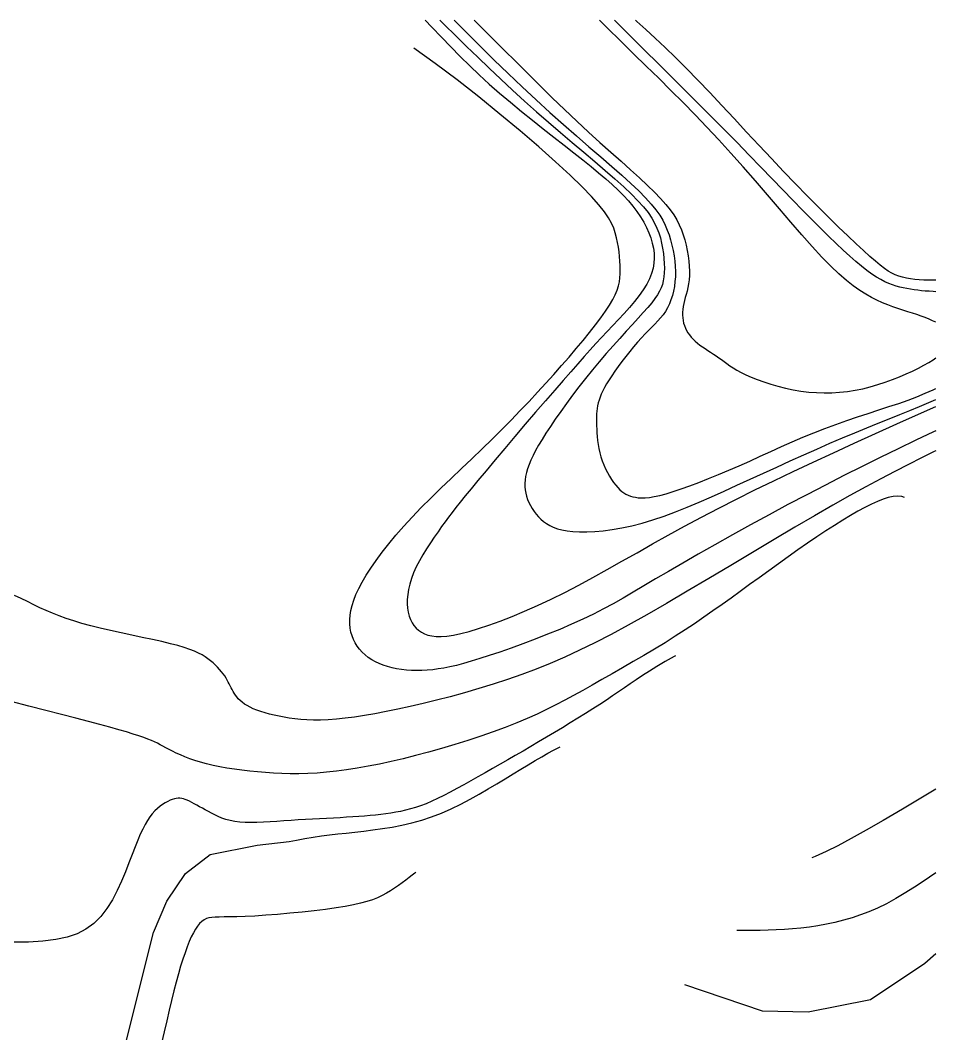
# Model space of a CAD drawing. Header units: metres. Extents: x 241192 to 243928, y 277833 to 281309.
# Drawn here: x 243860.5 to 243928.1, y 281234.3 to 281309.2 of the extents above; entities that cross this region are included whole.
import ezdxf

# ---------------------------------------------------------------- set-up
doc = ezdxf.new("R2010")
doc.units = ezdxf.units.M
doc.layers.add('TERRAIN_CONTOUR_1M', color=3, linetype='Continuous')
doc.layers.add('TERRAIN_CONTOUR_5M_SUPPLEMENT', color=4, linetype='Continuous')

msp = doc.modelspace()

# ---------------------------------------------------------------- linework, layer by layer
at = {"layer": 'TERRAIN_CONTOUR_1M'}
for points in [[(243891.531, 281309.185, 19), (243891.873, 281308.845, 19), (243892.671, 281308.056, 19), (243893.487, 281307.257, 19), (243894.319, 281306.451, 19), (243895.166, 281305.641, 19), (243896.025, 281304.831, 19), (243896.894, 281304.023, 19), (243897.77, 281303.223, 19), (243898.651, 281302.432, 19), (243899.534, 281301.654, 19), (243900.417, 281300.892, 19), (243901.288, 281300.151, 19), (243902.138, 281299.435, 19), (243902.954, 281298.746, 19), (243903.726, 281298.089, 19), (243904.442, 281297.467, 19), (243905.091, 281296.885, 19), (243905.663, 281296.347, 19), (243906.148, 281295.853, 19), (243906.553, 281295.399, 19), (243906.887, 281294.978, 19), (243907.159, 281294.582, 19), (243907.377, 281294.205, 19), (243907.55, 281293.838, 19), (243907.688, 281293.475, 19), (243907.8, 281293.109, 19), (243907.892, 281292.735, 19), (243907.967, 281292.354, 19), (243908.025, 281291.973, 19), (243908.065, 281291.596, 19), (243908.089, 281291.228, 19), (243908.095, 281290.874, 19), (243908.086, 281290.539, 19), (243908.06, 281290.228, 19), (243908.016, 281289.943, 19), (243907.952, 281289.678, 19), (243907.863, 281289.423, 19), (243907.744, 281289.169, 19), (243907.59, 281288.907, 19), (243907.396, 281288.629, 19), (243907.159, 281288.324, 19), (243906.874, 281287.984, 19), (243906.537, 281287.601, 19), (243906.155, 281287.177, 19), (243905.734, 281286.716, 19), (243905.28, 281286.221, 19), (243904.802, 281285.696, 19), (243904.306, 281285.143, 19), (243903.799, 281284.567, 19), (243903.289, 281283.971, 19), (243902.781, 281283.359, 19), (243902.281, 281282.738, 19), (243901.792, 281282.113, 19), (243901.32, 281281.493, 19), (243900.869, 281280.885, 19), (243900.443, 281280.294, 19), (243900.046, 281279.728, 19), (243899.683, 281279.194, 19), (243899.357, 281278.698, 19), (243899.067, 281278.237, 19), (243898.812, 281277.809, 19), (243898.59, 281277.412, 19), (243898.399, 281277.042, 19), (243898.237, 281276.696, 19), (243898.103, 281276.372, 19), (243897.995, 281276.067, 19), (243897.911, 281275.777, 19), (243897.85, 281275.502, 19), (243897.811, 281275.238, 19), (243897.794, 281274.985, 19), (243897.797, 281274.739, 19), (243897.82, 281274.5, 19), (243897.862, 281274.266, 19), (243897.923, 281274.034, 19), (243898, 281273.804, 19), (243898.095, 281273.576, 19), (243898.205, 281273.351, 19), (243898.331, 281273.132, 19), (243898.472, 281272.92, 19), (243898.628, 281272.715, 19), (243898.797, 281272.521, 19), (243898.98, 281272.338, 19), (243899.176, 281272.167, 19), (243899.391, 281272.011, 19), (243899.628, 281271.869, 19), (243899.894, 281271.744, 19), (243900.194, 281271.636, 19), (243900.533, 281271.547, 19), (243900.916, 281271.477, 19), (243901.349, 281271.428, 19), (243901.834, 281271.402, 19), (243902.371, 281271.4, 19), (243902.955, 281271.425, 19), (243903.583, 281271.48, 19), (243904.251, 281271.568, 19), (243904.956, 281271.69, 19), (243905.693, 281271.85, 19), (243906.459, 281272.05, 19), (243907.252, 281272.292, 19), (243908.069, 281272.572, 19), (243908.91, 281272.887, 19), (243909.775, 281273.233, 19), (243910.662, 281273.606, 19), (243911.571, 281274.003, 19), (243912.502, 281274.418, 19), (243913.454, 281274.849, 19), (243914.424, 281275.291, 19), (243915.409, 281275.74, 19), (243916.4, 281276.192, 19), (243917.393, 281276.642, 19), (243918.381, 281277.087, 19), (243919.357, 281277.522, 19), (243920.316, 281277.943, 19), (243921.25, 281278.345, 19), (243922.155, 281278.726, 19), (243923.029, 281279.087, 19), (243923.872, 281279.429, 19), (243924.684, 281279.756, 19), (243925.465, 281280.07, 19), (243926.213, 281280.373, 19), (243926.929, 281280.668, 19), (243927.612, 281280.956, 19), (243928.126, 281281.181, 19)], [(243892.576, 281309.185, 18), (243893.482, 281308.272, 18), (243894.487, 281307.273, 18), (243895.514, 281306.266, 18), (243896.552, 281305.264, 18), (243897.593, 281304.274, 18), (243898.628, 281303.309, 18), (243899.647, 281302.378, 18), (243900.642, 281301.488, 18), (243901.604, 281300.644, 18), (243902.525, 281299.846, 18), (243903.395, 281299.094, 18), (243904.208, 281298.391, 18), (243904.953, 281297.736, 18), (243905.624, 281297.132, 18), (243906.211, 281296.578, 18), (243906.708, 281296.074, 18), (243907.124, 281295.614, 18), (243907.467, 281295.19, 18), (243907.748, 281294.795, 18), (243907.975, 281294.419, 18), (243908.161, 281294.055, 18), (243908.313, 281293.696, 18), (243908.442, 281293.333, 18), (243908.556, 281292.959, 18), (243908.656, 281292.577, 18), (243908.74, 281292.189, 18), (243908.809, 281291.797, 18), (243908.861, 281291.404, 18), (243908.895, 281291.014, 18), (243908.91, 281290.628, 18), (243908.905, 281290.249, 18), (243908.879, 281289.881, 18), (243908.834, 281289.524, 18), (243908.769, 281289.179, 18), (243908.685, 281288.848, 18), (243908.582, 281288.532, 18), (243908.462, 281288.232, 18), (243908.324, 281287.95, 18), (243908.17, 281287.685, 18), (243908, 281287.439, 18), (243907.814, 281287.206, 18), (243907.613, 281286.979, 18), (243907.398, 281286.754, 18), (243907.168, 281286.522, 18), (243906.924, 281286.279, 18), (243906.667, 281286.017, 18), (243906.397, 281285.731, 18), (243906.115, 281285.416, 18), (243905.826, 281285.077, 18), (243905.534, 281284.721, 18), (243905.245, 281284.355, 18), (243904.963, 281283.986, 18), (243904.694, 281283.622, 18), (243904.442, 281283.268, 18), (243904.213, 281282.932, 18), (243904.01, 281282.62, 18), (243903.833, 281282.33, 18), (243903.679, 281282.06, 18), (243903.548, 281281.808, 18), (243903.438, 281281.571, 18), (243903.346, 281281.346, 18), (243903.27, 281281.131, 18), (243903.21, 281280.924, 18), (243903.163, 281280.723, 18), (243903.128, 281280.523, 18), (243903.104, 281280.324, 18), (243903.089, 281280.122, 18), (243903.082, 281279.915, 18), (243903.081, 281279.7, 18), (243903.085, 281279.474, 18), (243903.093, 281279.235, 18), (243903.104, 281278.982, 18), (243903.119, 281278.714, 18), (243903.141, 281278.435, 18), (243903.171, 281278.147, 18), (243903.211, 281277.852, 18), (243903.263, 281277.553, 18), (243903.33, 281277.25, 18), (243903.414, 281276.947, 18), (243903.514, 281276.646, 18), (243903.631, 281276.35, 18), (243903.76, 281276.062, 18), (243903.9, 281275.785, 18), (243904.046, 281275.522, 18), (243904.198, 281275.276, 18), (243904.351, 281275.05, 18), (243904.503, 281274.848, 18), (243904.652, 281274.672, 18), (243904.8, 281274.52, 18), (243904.948, 281274.391, 18), (243905.098, 281274.281, 18), (243905.253, 281274.189, 18), (243905.414, 281274.113, 18), (243905.584, 281274.049, 18), (243905.765, 281273.997, 18), (243905.958, 281273.955, 18), (243906.171, 281273.925, 18), (243906.41, 281273.912, 18), (243906.68, 281273.919, 18), (243906.99, 281273.949, 18), (243907.345, 281274.006, 18), (243907.751, 281274.095, 18), (243908.217, 281274.218, 18), (243908.745, 281274.379, 18), (243909.33, 281274.574, 18), (243909.965, 281274.801, 18), (243910.643, 281275.056, 18), (243911.354, 281275.336, 18), (243912.093, 281275.638, 18), (243912.85, 281275.957, 18), (243913.619, 281276.291, 18), (243914.393, 281276.636, 18), (243915.172, 281276.988, 18), (243915.954, 281277.344, 18), (243916.74, 281277.7, 18), (243917.532, 281278.052, 18), (243918.327, 281278.396, 18), (243919.128, 281278.728, 18), (243919.934, 281279.045, 18), (243920.743, 281279.344, 18), (243921.553, 281279.626, 18), (243922.356, 281279.896, 18), (243923.148, 281280.154, 18), (243923.923, 281280.405, 18), (243924.675, 281280.651, 18), (243925.4, 281280.895, 18), (243926.09, 281281.139, 18), (243926.742, 281281.387, 18), (243927.358, 281281.637, 18), (243927.938, 281281.892, 18), (243928.126, 281281.98, 18)], [(243894.057, 281309.185, 17), (243894.69, 281308.558, 17), (243895.45, 281307.8, 17), (243896.263, 281306.987, 17), (243897.119, 281306.133, 17), (243898.004, 281305.252, 17), (243898.909, 281304.359, 17), (243899.823, 281303.466, 17), (243900.733, 281302.588, 17), (243901.629, 281301.74, 17), (243902.5, 281300.933, 17), (243903.339, 281300.169, 17), (243904.14, 281299.448, 17), (243904.897, 281298.769, 17), (243905.605, 281298.134, 17), (243906.256, 281297.542, 17), (243906.845, 281296.992, 17), (243907.365, 281296.485, 17), (243907.813, 281296.019, 17), (243908.194, 281295.588, 17), (243908.515, 281295.186, 17), (243908.784, 281294.805, 17), (243909.008, 281294.438, 17), (243909.194, 281294.078, 17), (243909.351, 281293.718, 17), (243909.484, 281293.35, 17), (243909.601, 281292.97, 17), (243909.701, 281292.581, 17), (243909.786, 281292.188, 17), (243909.853, 281291.795, 17), (243909.903, 281291.407, 17), (243909.936, 281291.03, 17), (243909.949, 281290.668, 17), (243909.944, 281290.327, 17), (243909.92, 281290.01, 17), (243909.88, 281289.716, 17), (243909.829, 281289.441, 17), (243909.769, 281289.183, 17), (243909.706, 281288.939, 17), (243909.642, 281288.706, 17), (243909.583, 281288.482, 17), (243909.53, 281288.262, 17), (243909.489, 281288.046, 17), (243909.46, 281287.833, 17), (243909.443, 281287.624, 17), (243909.44, 281287.418, 17), (243909.451, 281287.216, 17), (243909.476, 281287.019, 17), (243909.516, 281286.827, 17), (243909.571, 281286.64, 17), (243909.643, 281286.459, 17), (243909.73, 281286.284, 17), (243909.832, 281286.114, 17), (243909.948, 281285.949, 17), (243910.078, 281285.79, 17), (243910.221, 281285.636, 17), (243910.376, 281285.487, 17), (243910.544, 281285.343, 17), (243910.722, 281285.203, 17), (243910.91, 281285.067, 17), (243911.104, 281284.934, 17), (243911.304, 281284.802, 17), (243911.506, 281284.671, 17), (243911.71, 281284.538, 17), (243911.912, 281284.403, 17), (243912.111, 281284.266, 17), (243912.306, 281284.124, 17), (243912.504, 281283.978, 17), (243912.709, 281283.827, 17), (243912.93, 281283.672, 17), (243913.174, 281283.513, 17), (243913.447, 281283.349, 17), (243913.756, 281283.181, 17), (243914.108, 281283.008, 17), (243914.508, 281282.832, 17), (243914.952, 281282.655, 17), (243915.434, 281282.482, 17), (243915.946, 281282.315, 17), (243916.483, 281282.16, 17), (243917.038, 281282.021, 17), (243917.605, 281281.9, 17), (243918.178, 281281.803, 17), (243918.751, 281281.731, 17), (243919.323, 281281.687, 17), (243919.895, 281281.669, 17), (243920.465, 281281.678, 17), (243921.034, 281281.713, 17), (243921.602, 281281.774, 17), (243922.168, 281281.862, 17), (243922.734, 281281.976, 17), (243923.297, 281282.115, 17), (243923.854, 281282.276, 17), (243924.402, 281282.455, 17), (243924.935, 281282.649, 17), (243925.451, 281282.854, 17), (243925.944, 281283.066, 17), (243926.41, 281283.281, 17), (243926.845, 281283.495, 17), (243927.245, 281283.706, 17), (243927.61, 281283.912, 17), (243927.938, 281284.115, 17), (243928.126, 281284.245, 17)], [(243928.126, 281286.878, 17), (243927.896, 281286.994, 17), (243927.631, 281287.112, 17), (243927.347, 281287.226, 17), (243927.046, 281287.337, 17), (243926.73, 281287.445, 17), (243926.401, 281287.552, 17), (243926.059, 281287.659, 17), (243925.705, 281287.772, 17), (243925.34, 281287.891, 17), (243924.965, 281288.021, 17), (243924.581, 281288.166, 17), (243924.188, 281288.326, 17), (243923.788, 281288.507, 17), (243923.379, 281288.712, 17), (243922.957, 281288.951, 17), (243922.513, 281289.235, 17), (243922.041, 281289.574, 17), (243921.534, 281289.979, 17), (243920.985, 281290.461, 17), (243920.386, 281291.031, 17), (243919.731, 281291.7, 17), (243919.016, 281292.473, 17), (243918.246, 281293.336, 17), (243917.432, 281294.271, 17), (243916.582, 281295.26, 17), (243915.706, 281296.283, 17), (243914.813, 281297.321, 17), (243913.912, 281298.355, 17), (243913.013, 281299.368, 17), (243912.123, 281300.345, 17), (243911.24, 281301.288, 17), (243910.358, 281302.207, 17), (243909.475, 281303.11, 17), (243908.584, 281304.004, 17), (243907.681, 281304.898, 17), (243906.763, 281305.799, 17), (243905.824, 281306.717, 17), (243904.863, 281307.655, 17), (243903.889, 281308.606, 17), (243903.297, 281309.185, 17)], [(243928.126, 281289.137, 18), (243927.928, 281289.149, 18), (243927.635, 281289.169, 18), (243927.348, 281289.191, 18), (243927.068, 281289.216, 18), (243926.794, 281289.245, 18), (243926.524, 281289.279, 18), (243926.257, 281289.319, 18), (243925.992, 281289.366, 18), (243925.729, 281289.421, 18), (243925.466, 281289.484, 18), (243925.202, 281289.557, 18), (243924.934, 281289.645, 18), (243924.658, 281289.751, 18), (243924.371, 281289.879, 18), (243924.07, 281290.035, 18), (243923.75, 281290.222, 18), (243923.41, 281290.444, 18), (243923.044, 281290.707, 18), (243922.651, 281291.014, 18), (243922.228, 281291.366, 18), (243921.774, 281291.763, 18), (243921.287, 281292.208, 18), (243920.765, 281292.7, 18), (243920.208, 281293.24, 18), (243919.612, 281293.829, 18), (243918.978, 281294.467, 18), (243918.304, 281295.155, 18), (243917.59, 281295.89, 18), (243916.837, 281296.668, 18), (243916.047, 281297.487, 18), (243915.221, 281298.342, 18), (243914.36, 281299.23, 18), (243913.464, 281300.148, 18), (243912.536, 281301.092, 18), (243911.578, 281302.059, 18), (243910.597, 281303.04, 18), (243909.605, 281304.028, 18), (243908.612, 281305.014, 18), (243907.627, 281305.99, 18), (243906.661, 281306.949, 18), (243905.723, 281307.882, 18), (243904.824, 281308.781, 18), (243904.423, 281309.185, 18)], [(243928.126, 281290.001, 19), (243927.979, 281289.994, 19), (243927.608, 281289.988, 19), (243927.25, 281289.994, 19), (243926.907, 281290.011, 19), (243926.577, 281290.042, 19), (243926.261, 281290.085, 19), (243925.96, 281290.142, 19), (243925.673, 281290.211, 19), (243925.401, 281290.295, 19), (243925.141, 281290.394, 19), (243924.885, 281290.516, 19), (243924.621, 281290.668, 19), (243924.338, 281290.859, 19), (243924.025, 281291.097, 19), (243923.67, 281291.39, 19), (243923.262, 281291.746, 19), (243922.791, 281292.175, 19), (243922.246, 281292.681, 19), (243921.633, 281293.262, 19), (243920.959, 281293.912, 19), (243920.229, 281294.626, 19), (243919.452, 281295.398, 19), (243918.634, 281296.224, 19), (243917.781, 281297.097, 19), (243916.901, 281298.013, 19), (243916, 281298.965, 19), (243915.086, 281299.941, 19), (243914.166, 281300.93, 19), (243913.247, 281301.919, 19), (243912.337, 281302.895, 19), (243911.442, 281303.846, 19), (243910.569, 281304.76, 19), (243909.727, 281305.624, 19), (243908.921, 281306.428, 19), (243908.151, 281307.174, 19), (243907.418, 281307.866, 19), (243906.72, 281308.507, 19), (243906.057, 281309.102, 19), (243905.963, 281309.185, 19)], [(243928.126, 281278.858, 21), (243927.971, 281278.786, 21), (243926.663, 281278.168, 21), (243925.347, 281277.537, 21), (243924.022, 281276.893, 21), (243922.687, 281276.233, 21), (243921.34, 281275.557, 21), (243919.98, 281274.862, 21), (243918.606, 281274.148, 21), (243917.219, 281273.414, 21), (243915.832, 281272.668, 21), (243914.461, 281271.92, 21), (243913.122, 281271.18, 21), (243911.831, 281270.457, 21), (243910.602, 281269.761, 21), (243909.453, 281269.101, 21), (243908.398, 281268.488, 21), (243907.448, 281267.928, 21), (243906.586, 281267.417, 21), (243905.792, 281266.947, 21), (243905.044, 281266.51, 21), (243904.321, 281266.1, 21), (243903.601, 281265.709, 21), (243902.862, 281265.33, 21), (243902.083, 281264.955, 21), (243901.25, 281264.579, 21), (243900.372, 281264.205, 21), (243899.469, 281263.837, 21), (243898.556, 281263.481, 21), (243897.652, 281263.141, 21), (243896.774, 281262.823, 21), (243895.94, 281262.53, 21), (243895.166, 281262.268, 21), (243894.467, 281262.041, 21), (243893.837, 281261.847, 21), (243893.267, 281261.683, 21), (243892.748, 281261.547, 21), (243892.27, 281261.436, 21), (243891.825, 281261.347, 21), (243891.403, 281261.279, 21), (243890.994, 281261.227, 21), (243890.592, 281261.191, 21), (243890.195, 281261.169, 21), (243889.805, 281261.163, 21), (243889.423, 281261.171, 21), (243889.049, 281261.195, 21), (243888.685, 281261.235, 21), (243888.332, 281261.291, 21), (243887.99, 281261.363, 21), (243887.661, 281261.451, 21), (243887.346, 281261.556, 21), (243887.046, 281261.677, 21), (243886.76, 281261.813, 21), (243886.492, 281261.965, 21), (243886.241, 281262.133, 21), (243886.008, 281262.316, 21), (243885.794, 281262.515, 21), (243885.6, 281262.729, 21), (243885.427, 281262.957, 21), (243885.276, 281263.199, 21), (243885.147, 281263.455, 21), (243885.042, 281263.724, 21), (243884.961, 281264.005, 21), (243884.904, 281264.299, 21), (243884.873, 281264.604, 21), (243884.869, 281264.921, 21), (243884.893, 281265.253, 21), (243884.949, 281265.6, 21), (243885.039, 281265.968, 21), (243885.166, 281266.358, 21), (243885.331, 281266.772, 21), (243885.539, 281267.215, 21), (243885.79, 281267.689, 21), (243886.088, 281268.195, 21), (243886.432, 281268.733, 21), (243886.823, 281269.3, 21), (243887.261, 281269.894, 21), (243887.745, 281270.512, 21), (243888.277, 281271.154, 21), (243888.855, 281271.816, 21), (243889.479, 281272.496, 21), (243890.149, 281273.193, 21), (243890.857, 281273.902, 21), (243891.594, 281274.621, 21), (243892.349, 281275.347, 21), (243893.115, 281276.076, 21), (243893.882, 281276.805, 21), (243894.641, 281277.531, 21), (243895.383, 281278.251, 21), (243896.1, 281278.961, 21), (243896.793, 281279.663, 21), (243897.462, 281280.355, 21), (243898.108, 281281.037, 21), (243898.734, 281281.711, 21), (243899.341, 281282.376, 21), (243899.929, 281283.031, 21), (243900.501, 281283.678, 21), (243901.056, 281284.315, 21), (243901.59, 281284.939, 21), (243902.098, 281285.546, 21), (243902.575, 281286.129, 21), (243903.014, 281286.686, 21), (243903.41, 281287.211, 21), (243903.758, 281287.7, 21), (243904.053, 281288.148, 21), (243904.29, 281288.553, 21), (243904.475, 281288.92, 21), (243904.613, 281289.257, 21), (243904.711, 281289.571, 21), (243904.776, 281289.871, 21), (243904.814, 281290.162, 21), (243904.831, 281290.454, 21), (243904.833, 281290.754, 21), (243904.827, 281291.067, 21), (243904.811, 281291.392, 21), (243904.785, 281291.728, 21), (243904.748, 281292.072, 21), (243904.699, 281292.422, 21), (243904.636, 281292.774, 21), (243904.559, 281293.127, 21), (243904.466, 281293.478, 21), (243904.353, 281293.828, 21), (243904.199, 281294.192, 21), (243903.983, 281294.59, 21), (243903.68, 281295.04, 21), (243903.267, 281295.562, 21), (243902.722, 281296.173, 21), (243902.02, 281296.894, 21), (243901.139, 281297.742, 21), (243900.065, 281298.73, 21), (243898.82, 281299.832, 21), (243897.438, 281301.02, 21), (243895.951, 281302.26, 21), (243894.39, 281303.523, 21), (243892.789, 281304.777, 21), (243891.179, 281305.99, 21), (243889.594, 281307.132, 21)], [(243928.126, 281277.378, 22), (243928.021, 281277.327, 22), (243927.08, 281276.861, 22), (243926.115, 281276.377, 22), (243925.117, 281275.865, 22), (243924.072, 281275.318, 22), (243922.968, 281274.726, 22), (243921.793, 281274.082, 22), (243920.535, 281273.375, 22), (243919.183, 281272.598, 22), (243917.73, 281271.747, 22), (243916.196, 281270.837, 22), (243914.609, 281269.889, 22), (243912.994, 281268.922, 22), (243911.378, 281267.958, 22), (243909.788, 281267.015, 22), (243908.25, 281266.115, 22), (243906.79, 281265.277, 22), (243905.429, 281264.517, 22), (243904.158, 281263.833, 22), (243902.962, 281263.216, 22), (243901.826, 281262.659, 22), (243900.736, 281262.154, 22), (243899.675, 281261.694, 22), (243898.629, 281261.27, 22), (243897.582, 281260.875, 22), (243896.525, 281260.504, 22), (243895.46, 281260.153, 22), (243894.394, 281259.825, 22), (243893.336, 281259.517, 22), (243892.293, 281259.232, 22), (243891.272, 281258.968, 22), (243890.281, 281258.726, 22), (243889.328, 281258.505, 22), (243888.419, 281258.306, 22), (243887.554, 281258.129, 22), (243886.733, 281257.974, 22), (243885.956, 281257.841, 22), (243885.223, 281257.729, 22), (243884.534, 281257.64, 22), (243883.887, 281257.572, 22), (243883.282, 281257.527, 22), (243882.72, 281257.503, 22), (243882.195, 281257.499, 22), (243881.706, 281257.513, 22), (243881.248, 281257.543, 22), (243880.817, 281257.587, 22), (243880.409, 281257.643, 22), (243880.022, 281257.709, 22), (243879.65, 281257.782, 22), (243879.292, 281257.862, 22), (243878.949, 281257.947, 22), (243878.621, 281258.038, 22), (243878.311, 281258.134, 22), (243878.021, 281258.235, 22), (243877.752, 281258.341, 22), (243877.507, 281258.453, 22), (243877.287, 281258.569, 22), (243877.093, 281258.691, 22), (243876.923, 281258.816, 22), (243876.774, 281258.945, 22), (243876.645, 281259.077, 22), (243876.532, 281259.211, 22), (243876.432, 281259.346, 22), (243876.344, 281259.483, 22), (243876.264, 281259.62, 22), (243876.19, 281259.757, 22), (243876.12, 281259.895, 22), (243876.05, 281260.033, 22), (243875.98, 281260.173, 22), (243875.906, 281260.315, 22), (243875.826, 281260.46, 22), (243875.737, 281260.609, 22), (243875.638, 281260.761, 22), (243875.527, 281260.918, 22), (243875.403, 281261.079, 22), (243875.266, 281261.241, 22), (243875.117, 281261.403, 22), (243874.956, 281261.565, 22), (243874.783, 281261.725, 22), (243874.598, 281261.881, 22), (243874.402, 281262.032, 22), (243874.193, 281262.178, 22), (243873.964, 281262.319, 22), (243873.704, 281262.456, 22), (243873.406, 281262.592, 22), (243873.058, 281262.727, 22), (243872.653, 281262.864, 22), (243872.181, 281263.003, 22), (243871.632, 281263.147, 22), (243871.002, 281263.296, 22), (243870.304, 281263.451, 22), (243869.558, 281263.61, 22), (243868.781, 281263.774, 22), (243867.993, 281263.942, 22), (243867.212, 281264.113, 22), (243866.456, 281264.286, 22), (243865.745, 281264.463, 22), (243865.092, 281264.641, 22), (243864.493, 281264.822, 22), (243863.94, 281265.007, 22), (243863.422, 281265.197, 22), (243862.933, 281265.393, 22), (243862.462, 281265.595, 22), (243862.001, 281265.805, 22), (243861.541, 281266.024, 22), (243861.075, 281266.251, 22), (243860.605, 281266.483, 22), (243860.134, 281266.715, 22)], [(243925.833, 281273.948, 23), (243925.635, 281274.01, 23), (243925.309, 281274.047, 23), (243924.975, 281274.023, 23), (243924.624, 281273.945, 23), (243924.247, 281273.82, 23), (243923.834, 281273.655, 23), (243923.386, 281273.45, 23), (243922.903, 281273.208, 23), (243922.387, 281272.929, 23), (243921.838, 281272.615, 23), (243921.259, 281272.266, 23), (243920.649, 281271.884, 23), (243920.011, 281271.471, 23), (243919.345, 281271.027, 23), (243918.658, 281270.558, 23), (243917.954, 281270.069, 23), (243917.239, 281269.565, 23), (243916.519, 281269.051, 23), (243915.799, 281268.534, 23), (243915.086, 281268.017, 23), (243914.384, 281267.507, 23), (243913.697, 281267.008, 23), (243913.022, 281266.518, 23), (243912.353, 281266.037, 23), (243911.684, 281265.562, 23), (243911.009, 281265.092, 23), (243910.323, 281264.624, 23), (243909.62, 281264.157, 23), (243908.895, 281263.689, 23), (243908.143, 281263.218, 23), (243907.371, 281262.748, 23), (243906.587, 281262.281, 23), (243905.798, 281261.819, 23), (243905.013, 281261.366, 23), (243904.24, 281260.925, 23), (243903.486, 281260.497, 23), (243902.76, 281260.088, 23), (243902.066, 281259.697, 23), (243901.396, 281259.324, 23), (243900.737, 281258.965, 23), (243900.078, 281258.618, 23), (243899.406, 281258.281, 23), (243898.71, 281257.95, 23), (243897.976, 281257.622, 23), (243897.194, 281257.296, 23), (243896.355, 281256.968, 23), (243895.466, 281256.642, 23), (243894.539, 281256.321, 23), (243893.585, 281256.006, 23), (243892.616, 281255.702, 23), (243891.642, 281255.411, 23), (243890.676, 281255.137, 23), (243889.728, 281254.883, 23), (243888.807, 281254.651, 23), (243887.916, 281254.441, 23), (243887.054, 281254.254, 23), (243886.219, 281254.089, 23), (243885.413, 281253.946, 23), (243884.634, 281253.825, 23), (243883.881, 281253.727, 23), (243883.155, 281253.65, 23), (243882.454, 281253.595, 23), (243881.776, 281253.56, 23), (243881.119, 281253.544, 23), (243880.481, 281253.544, 23), (243879.858, 281253.56, 23), (243879.249, 281253.588, 23), (243878.652, 281253.629, 23), (243878.063, 281253.679, 23), (243877.482, 281253.737, 23), (243876.91, 281253.804, 23), (243876.35, 281253.879, 23), (243875.807, 281253.963, 23), (243875.283, 281254.056, 23), (243874.781, 281254.157, 23), (243874.304, 281254.267, 23), (243873.856, 281254.386, 23), (243873.439, 281254.514, 23), (243873.053, 281254.648, 23), (243872.695, 281254.787, 23), (243872.366, 281254.927, 23), (243872.063, 281255.067, 23), (243871.784, 281255.205, 23), (243871.53, 281255.337, 23), (243871.297, 281255.461, 23), (243871.084, 281255.577, 23), (243870.882, 281255.685, 23), (243870.679, 281255.788, 23), (243870.466, 281255.891, 23), (243870.232, 281255.994, 23), (243869.966, 281256.101, 23), (243869.658, 281256.215, 23), (243869.299, 281256.339, 23), (243868.876, 281256.475, 23), (243868.385, 281256.625, 23), (243867.816, 281256.791, 23), (243867.165, 281256.975, 23), (243866.423, 281257.178, 23), (243865.584, 281257.402, 23), (243864.642, 281257.649, 23), (243863.589, 281257.921, 23), (243862.425, 281258.218, 23), (243861.177, 281258.535, 23), (243859.876, 281258.865, 23)], [(243908.917, 281262.246, 24), (243908.82, 281262.2, 24), (243908.157, 281261.833, 24), (243907.548, 281261.469, 24), (243906.995, 281261.124, 24), (243906.488, 281260.799, 24), (243906.018, 281260.488, 24), (243905.572, 281260.186, 24), (243905.14, 281259.89, 24), (243904.71, 281259.595, 24), (243904.271, 281259.295, 24), (243903.812, 281258.986, 24), (243903.323, 281258.665, 24), (243902.808, 281258.333, 24), (243902.269, 281257.992, 24), (243901.713, 281257.644, 24), (243901.143, 281257.292, 24), (243900.563, 281256.938, 24), (243899.978, 281256.586, 24), (243899.393, 281256.236, 24), (243898.811, 281255.892, 24), (243898.233, 281255.552, 24), (243897.66, 281255.218, 24), (243897.092, 281254.889, 24), (243896.529, 281254.564, 24), (243895.972, 281254.244, 24), (243895.42, 281253.929, 24), (243894.875, 281253.617, 24), (243894.336, 281253.31, 24), (243893.807, 281253.009, 24), (243893.287, 281252.718, 24), (243892.781, 281252.44, 24), (243892.288, 281252.177, 24), (243891.812, 281251.931, 24), (243891.355, 281251.707, 24), (243890.917, 281251.506, 24), (243890.501, 281251.331, 24), (243890.104, 281251.18, 24), (243889.722, 281251.051, 24), (243889.351, 281250.94, 24), (243888.987, 281250.846, 24), (243888.628, 281250.765, 24), (243888.269, 281250.696, 24), (243887.907, 281250.635, 24), (243887.539, 281250.581, 24), (243887.162, 281250.533, 24), (243886.775, 281250.489, 24), (243886.377, 281250.45, 24), (243885.966, 281250.414, 24), (243885.541, 281250.381, 24), (243885.1, 281250.352, 24), (243884.641, 281250.324, 24), (243884.164, 281250.297, 24), (243883.67, 281250.271, 24), (243883.164, 281250.245, 24), (243882.647, 281250.219, 24), (243882.122, 281250.191, 24), (243881.594, 281250.162, 24), (243881.063, 281250.131, 24), (243880.534, 281250.096, 24), (243880.01, 281250.058, 24), (243879.493, 281250.02, 24), (243878.987, 281249.985, 24), (243878.496, 281249.956, 24), (243878.023, 281249.936, 24), (243877.571, 281249.929, 24), (243877.145, 281249.938, 24), (243876.746, 281249.965, 24), (243876.378, 281250.015, 24), (243876.039, 281250.083, 24), (243875.726, 281250.169, 24), (243875.435, 281250.268, 24), (243875.163, 281250.377, 24), (243874.907, 281250.495, 24), (243874.664, 281250.618, 24), (243874.432, 281250.743, 24), (243874.207, 281250.867, 24), (243873.989, 281250.989, 24), (243873.78, 281251.107, 24), (243873.579, 281251.219, 24), (243873.388, 281251.324, 24), (243873.207, 281251.42, 24), (243873.037, 281251.506, 24), (243872.879, 281251.58, 24), (243872.732, 281251.64, 24), (243872.594, 281251.686, 24), (243872.462, 281251.717, 24), (243872.332, 281251.734, 24), (243872.202, 281251.735, 24), (243872.067, 281251.721, 24), (243871.925, 281251.691, 24), (243871.773, 281251.645, 24), (243871.608, 281251.581, 24), (243871.432, 281251.5, 24), (243871.248, 281251.4, 24), (243871.058, 281251.281, 24), (243870.864, 281251.141, 24), (243870.671, 281250.979, 24), (243870.48, 281250.796, 24), (243870.293, 281250.588, 24), (243870.114, 281250.356, 24), (243869.938, 281250.093, 24), (243869.764, 281249.796, 24), (243869.589, 281249.457, 24), (243869.408, 281249.073, 24), (243869.219, 281248.637, 24), (243869.019, 281248.144, 24), (243868.805, 281247.588, 24), (243868.572, 281246.969, 24), (243868.316, 281246.303, 24), (243868.032, 281245.61, 24), (243867.712, 281244.911, 24), (243867.353, 281244.228, 24), (243866.948, 281243.58, 24), (243866.491, 281242.988, 24), (243865.977, 281242.474, 24), (243865.398, 281242.052, 24), (243864.746, 281241.72, 24), (243864.006, 281241.469, 24), (243863.168, 281241.29, 24), (243862.219, 281241.175, 24), (243861.148, 281241.115, 24), (243859.943, 281241.102, 24)], [(243928.126, 281252.412, 26), (243927.281, 281251.897, 26), (243925.674, 281250.928, 26), (243924.25, 281250.086, 26), (243922.997, 281249.363, 26), (243921.891, 281248.748, 26), (243920.911, 281248.228, 26), (243920.032, 281247.791, 26), (243919.233, 281247.425, 26), (243918.977, 281247.319, 26)], [(243889.737, 281246.238, 26), (243889.677, 281246.197, 26), (243889.471, 281246.045, 26), (243889.246, 281245.873, 26), (243889.003, 281245.687, 26), (243888.744, 281245.491, 26), (243888.471, 281245.291, 26), (243888.184, 281245.091, 26), (243887.886, 281244.896, 26), (243887.577, 281244.712, 26), (243887.257, 281244.541, 26), (243886.917, 281244.385, 26), (243886.546, 281244.24, 26), (243886.134, 281244.105, 26), (243885.67, 281243.979, 26), (243885.142, 281243.86, 26), (243884.541, 281243.746, 26), (243883.855, 281243.635, 26), (243883.08, 281243.527, 26), (243882.235, 281243.423, 26), (243881.346, 281243.324, 26), (243880.44, 281243.234, 26), (243879.541, 281243.153, 26), (243878.676, 281243.085, 26), (243877.871, 281243.031, 26), (243877.151, 281242.994, 26), (243876.536, 281242.973, 26), (243876.02, 281242.965, 26), (243875.59, 281242.963, 26), (243875.233, 281242.961, 26), (243874.938, 281242.954, 26), (243874.69, 281242.936, 26), (243874.478, 281242.9, 26), (243874.289, 281242.84, 26), (243874.112, 281242.752, 26), (243873.944, 281242.632, 26), (243873.783, 281242.479, 26), (243873.627, 281242.291, 26), (243873.475, 281242.066, 26), (243873.324, 281241.802, 26), (243873.174, 281241.497, 26), (243873.023, 281241.15, 26), (243872.868, 281240.758, 26), (243872.711, 281240.322, 26), (243872.55, 281239.843, 26), (243872.387, 281239.32, 26), (243872.222, 281238.755, 26), (243872.054, 281238.147, 26), (243871.884, 281237.498, 26), (243871.713, 281236.807, 26), (243871.539, 281236.076, 26), (243871.361, 281235.304, 26), (243871.177, 281234.493, 26), (243870.985, 281233.642, 26)], [(243928.126, 281246.228, 27), (243927.658, 281245.899, 27), (243926.751, 281245.289, 27), (243925.93, 281244.766, 27), (243925.18, 281244.321, 27), (243924.485, 281243.943, 27), (243923.83, 281243.623, 27), (243923.199, 281243.349, 27), (243922.577, 281243.113, 27), (243921.952, 281242.905, 27), (243921.322, 281242.723, 27), (243920.69, 281242.565, 27), (243920.057, 281242.429, 27), (243919.426, 281242.315, 27), (243918.799, 281242.22, 27), (243918.177, 281242.143, 27), (243917.563, 281242.083, 27), (243916.957, 281242.039, 27), (243916.359, 281242.007, 27), (243915.765, 281241.986, 27), (243915.173, 281241.974, 27), (243914.581, 281241.969, 27), (243913.985, 281241.968, 27), (243913.443, 281241.969, 27)], [(243928.126, 281240.244, 28), (243927.327, 281239.523, 28), (243923.303, 281236.833, 28), (243918.713, 281235.93, 28), (243915.327, 281236.005, 28), (243909.598, 281237.962, 28)]]:
    msp.add_polyline3d(points, dxfattribs=at)
at = {"layer": 'TERRAIN_CONTOUR_5M_SUPPLEMENT'}
for points in [[(243890.448, 281309.185, 20), (243890.925, 281308.686, 20), (243891.642, 281307.938, 20), (243892.341, 281307.216, 20), (243893.031, 281306.515, 20), (243893.725, 281305.829, 20), (243894.434, 281305.151, 20), (243895.168, 281304.476, 20), (243895.936, 281303.8, 20), (243896.73, 281303.125, 20), (243897.538, 281302.457, 20), (243898.349, 281301.801, 20), (243899.153, 281301.162, 20), (243899.937, 281300.544, 20), (243900.692, 281299.954, 20), (243901.404, 281299.396, 20), (243902.067, 281298.873, 20), (243902.679, 281298.382, 20), (243903.244, 281297.919, 20), (243903.764, 281297.478, 20), (243904.24, 281297.056, 20), (243904.677, 281296.648, 20), (243905.076, 281296.248, 20), (243905.44, 281295.851, 20), (243905.77, 281295.455, 20), (243906.069, 281295.059, 20), (243906.335, 281294.664, 20), (243906.57, 281294.27, 20), (243906.774, 281293.879, 20), (243906.947, 281293.491, 20), (243907.09, 281293.107, 20), (243907.203, 281292.729, 20), (243907.286, 281292.355, 20), (243907.336, 281291.984, 20), (243907.351, 281291.615, 20), (243907.328, 281291.244, 20), (243907.264, 281290.869, 20), (243907.155, 281290.488, 20), (243906.998, 281290.098, 20), (243906.792, 281289.697, 20), (243906.534, 281289.284, 20), (243906.23, 281288.859, 20), (243905.889, 281288.425, 20), (243905.516, 281287.984, 20), (243905.121, 281287.539, 20), (243904.711, 281287.092, 20), (243904.293, 281286.644, 20), (243903.874, 281286.199, 20), (243903.461, 281285.756, 20), (243903.045, 281285.307, 20), (243902.619, 281284.841, 20), (243902.172, 281284.347, 20), (243901.695, 281283.814, 20), (243901.18, 281283.231, 20), (243900.617, 281282.589, 20), (243899.997, 281281.874, 20), (243899.315, 281281.084, 20), (243898.587, 281280.235, 20), (243897.831, 281279.35, 20), (243897.068, 281278.453, 20), (243896.317, 281277.568, 20), (243895.598, 281276.716, 20), (243894.931, 281275.922, 20), (243894.335, 281275.209, 20), (243893.824, 281274.593, 20), (243893.391, 281274.065, 20), (243893.022, 281273.607, 20), (243892.703, 281273.204, 20), (243892.42, 281272.837, 20), (243892.16, 281272.492, 20), (243891.909, 281272.15, 20), (243891.654, 281271.795, 20), (243891.385, 281271.415, 20), (243891.104, 281271.01, 20), (243890.82, 281270.587, 20), (243890.538, 281270.15, 20), (243890.267, 281269.706, 20), (243890.013, 281269.259, 20), (243889.783, 281268.815, 20), (243889.585, 281268.379, 20), (243889.423, 281267.956, 20), (243889.297, 281267.547, 20), (243889.206, 281267.155, 20), (243889.146, 281266.779, 20), (243889.117, 281266.42, 20), (243889.116, 281266.081, 20), (243889.14, 281265.761, 20), (243889.189, 281265.462, 20), (243889.259, 281265.184, 20), (243889.352, 281264.929, 20), (243889.466, 281264.696, 20), (243889.604, 281264.485, 20), (243889.764, 281264.297, 20), (243889.948, 281264.133, 20), (243890.155, 281263.992, 20), (243890.386, 281263.875, 20), (243890.642, 281263.782, 20), (243890.928, 281263.716, 20), (243891.253, 281263.681, 20), (243891.622, 281263.678, 20), (243892.043, 281263.711, 20), (243892.523, 281263.784, 20), (243893.067, 281263.898, 20), (243893.684, 281264.058, 20), (243894.377, 281264.265, 20), (243895.141, 281264.518, 20), (243895.967, 281264.816, 20), (243896.848, 281265.158, 20), (243897.774, 281265.542, 20), (243898.737, 281265.965, 20), (243899.73, 281266.427, 20), (243900.744, 281266.927, 20), (243901.773, 281267.461, 20), (243902.817, 281268.027, 20), (243903.88, 281268.619, 20), (243904.965, 281269.234, 20), (243906.075, 281269.867, 20), (243907.214, 281270.514, 20), (243908.384, 281271.17, 20), (243909.589, 281271.831, 20), (243910.831, 281272.495, 20), (243912.11, 281273.16, 20), (243913.428, 281273.828, 20), (243914.782, 281274.499, 20), (243916.174, 281275.176, 20), (243917.603, 281275.858, 20), (243919.068, 281276.546, 20), (243920.571, 281277.242, 20), (243922.108, 281277.946, 20), (243923.674, 281278.657, 20), (243925.261, 281279.373, 20), (243926.86, 281280.093, 20), (243928.126, 281280.664, 20)], [(243868.288, 281233.467, 25), (243870.374, 281241.82, 25), (243871.373, 281244.138, 25), (243872.734, 281246.178, 25), (243874.575, 281247.588, 25), (243878.043, 281248.264, 25), (243880.391, 281248.547, 25), (243880.939, 281248.626, 25), (243881.563, 281248.75, 25), (243882.173, 281248.855, 25), (243882.775, 281248.944, 25), (243883.377, 281249.022, 25), (243883.984, 281249.093, 25), (243884.603, 281249.162, 25), (243885.24, 281249.231, 25), (243885.901, 281249.306, 25), (243886.583, 281249.39, 25), (243887.283, 281249.489, 25), (243887.996, 281249.607, 25), (243888.719, 281249.749, 25), (243889.448, 281249.919, 25), (243890.179, 281250.121, 25), (243890.909, 281250.361, 25), (243891.634, 281250.641, 25), (243892.351, 281250.955, 25), (243893.058, 281251.297, 25), (243893.752, 281251.66, 25), (243894.431, 281252.037, 25), (243895.092, 281252.42, 25), (243895.733, 281252.802, 25), (243896.35, 281253.177, 25), (243896.942, 281253.538, 25), (243897.508, 281253.883, 25), (243898.047, 281254.209, 25), (243898.557, 281254.514, 25), (243899.039, 281254.797, 25), (243899.491, 281255.055, 25), (243899.913, 281255.286, 25), (243900.304, 281255.488, 25), (243900.412, 281255.539, 25)]]:
    msp.add_polyline3d(points, dxfattribs=at)

doc.saveas('drawing.dxf')
